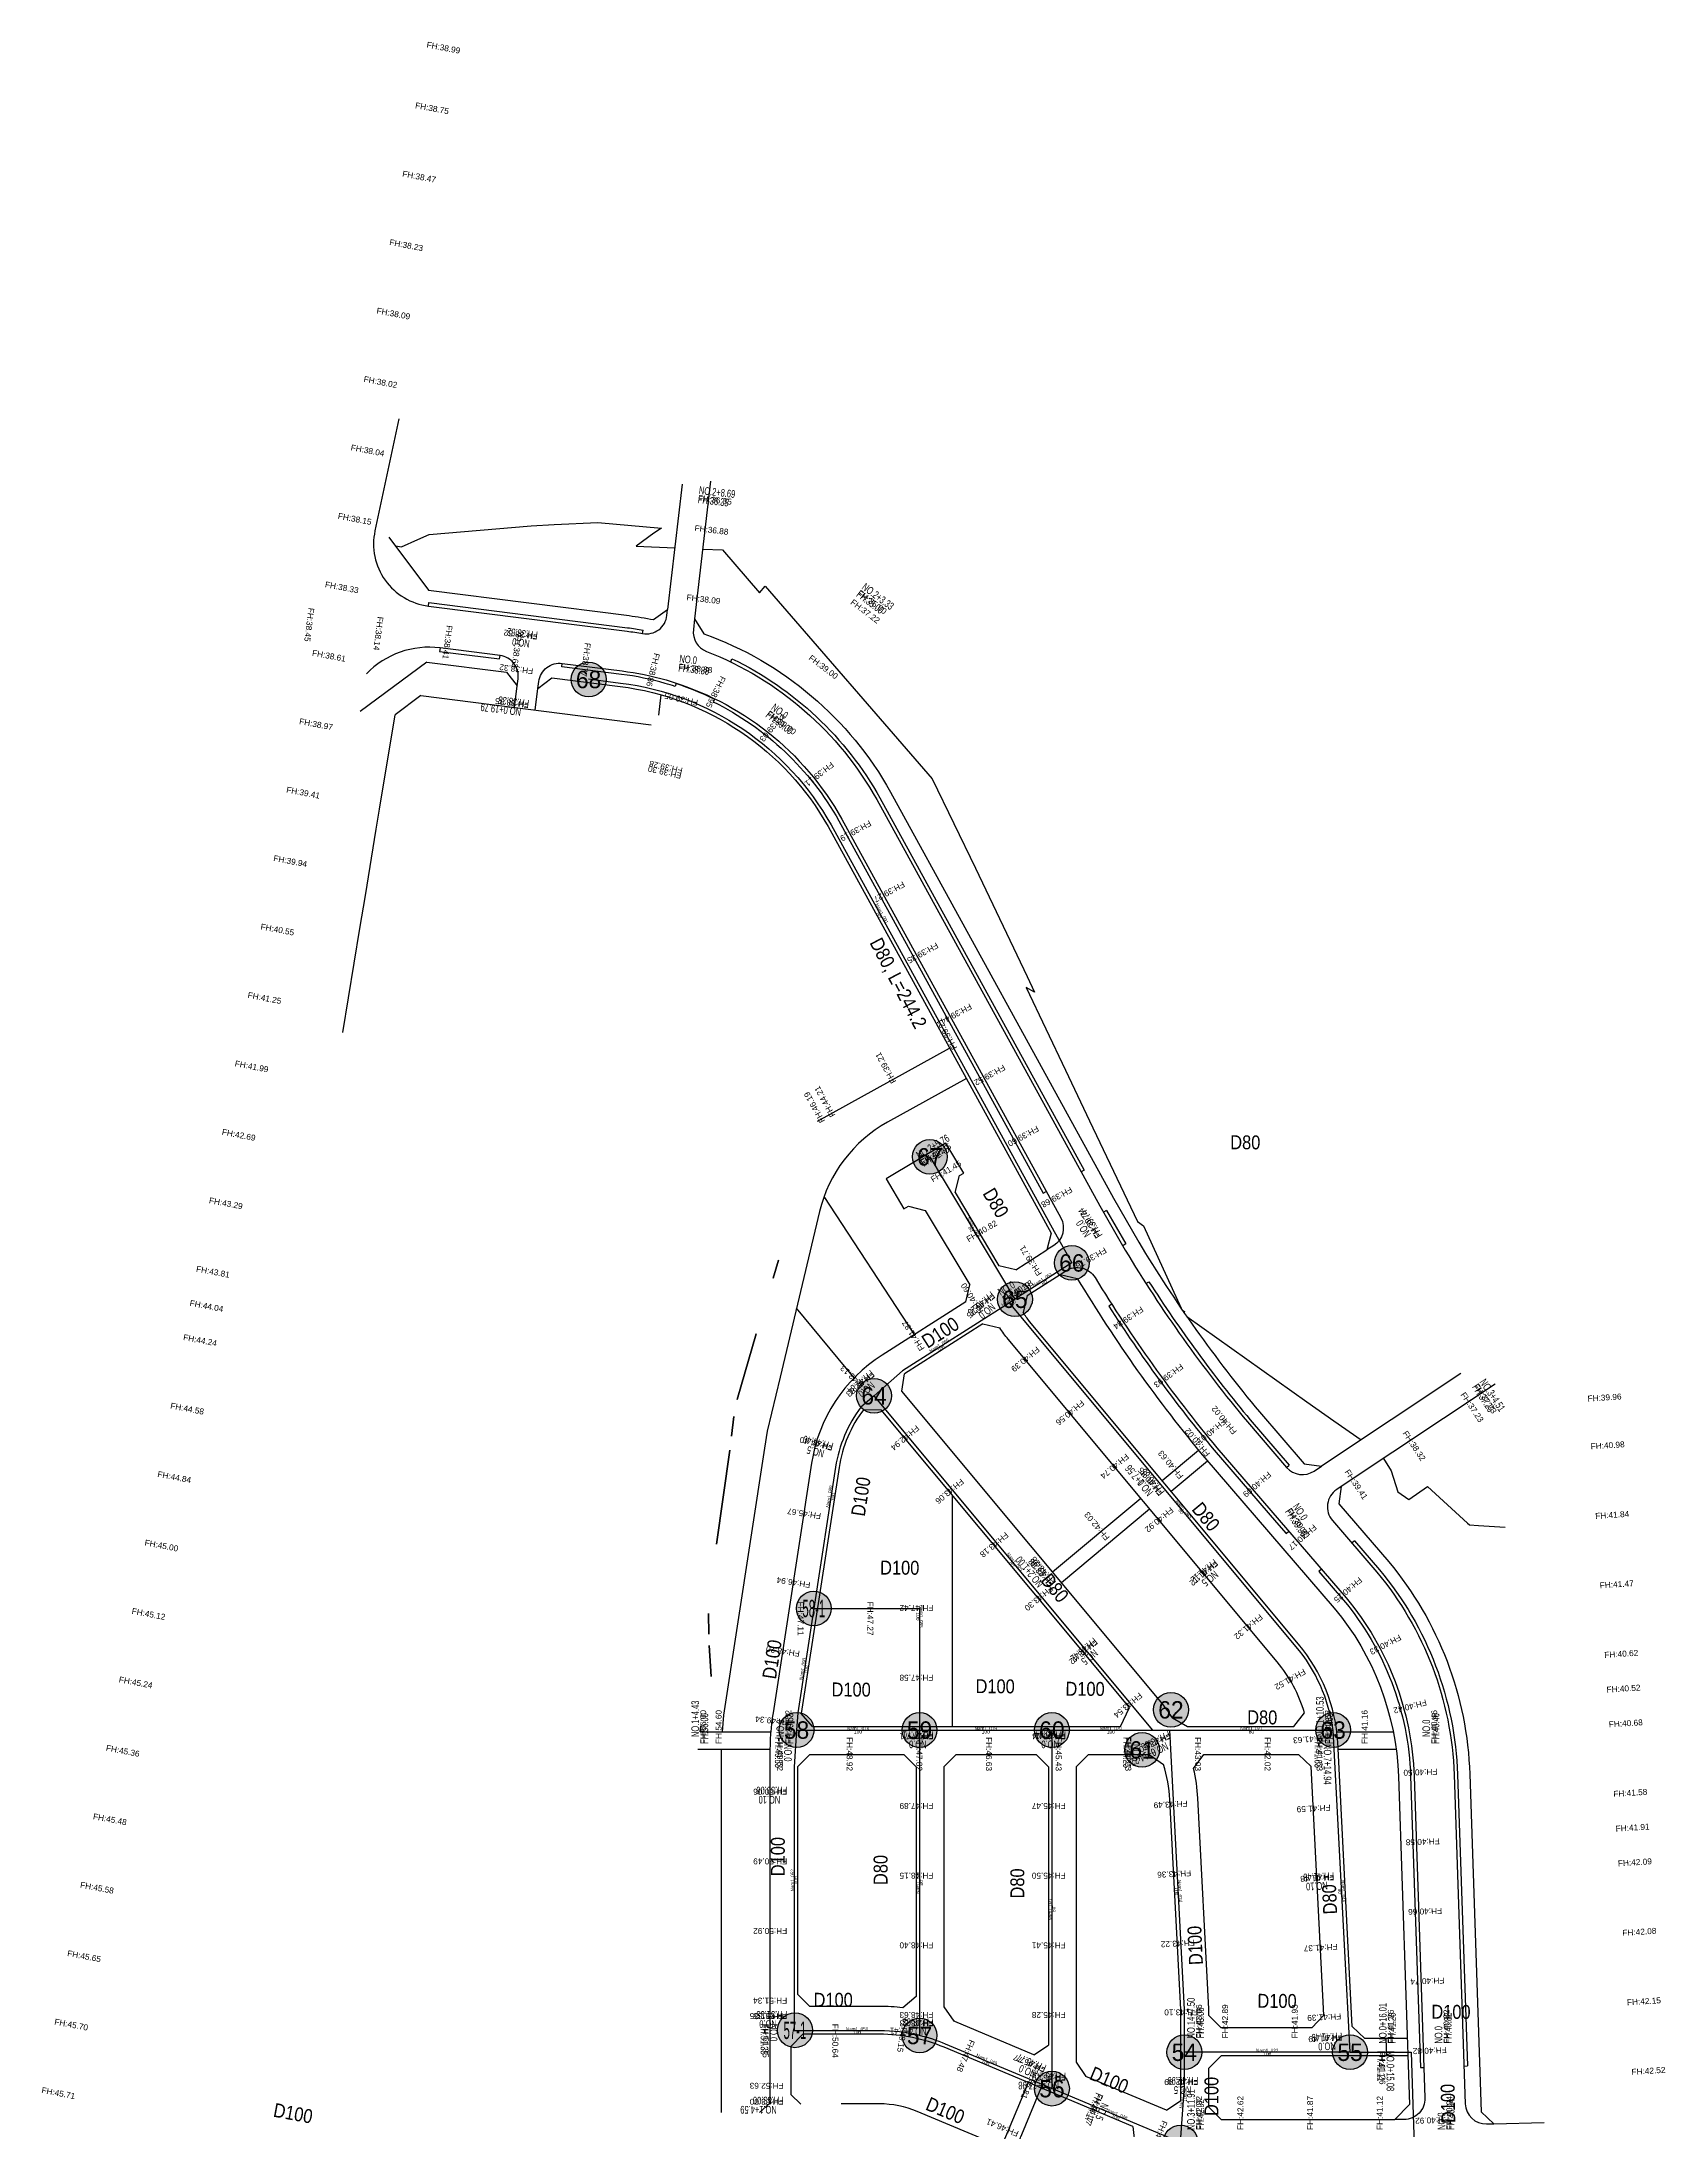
# Model space of a CAD drawing. Header units: millimetres. Extents: x 227572 to 269266, y 328772 to 443556.
# Drawn here: x 238005 to 238471, y 332282 to 332882 of the extents above; entities that cross this region are included whole.
import ezdxf
from ezdxf.enums import TextEntityAlignment as Align

# ---------------------------------------------------------------- set-up
doc = ezdxf.new("R2010")
doc.units = ezdxf.units.MM
for name, color, linetype in [('+++New_지구계(1안)', 1, 'Continuous'), ('0.보차도(중1류이상)', 5, 'Continuous'), ('0.보차도(중2류이하)', 4, 'Continuous'), ('0.식수대', 3, 'Continuous'), ('00_계획line', 7, 'Continuous'), ('L_diameter', 3, 'Continuous'), ('L_pipeline', 4, 'Continuous'), ('L_Pipes', 2, 'Continuous'), ('S-2.생활-1.격점-1.원', 250, 'Continuous'), ('S-2.생활-1.격점-2.번호', 1, 'Continuous'), ('S-2.생활-2.관로-2.제원', 7, 'Continuous'), ('도로체인계획고', 6, 'Continuous'), ('도로체인번호', 6, 'Continuous')]:
    doc.layers.add(name, color=color, linetype=linetype)
doc.layers.get('+++New_지구계(1안)').off()
doc.styles.add('HY울릉도M', font='HYWULM.TTF')
doc.styles.get("Standard").update_dxf_attribs({"font": 'arial.ttf'})

# ---------------------------------------------------------------- blocks, each defined once
blk = doc.blocks.new('남청주현도')
at = {"layer": '0.보차도(중1류이상)', "color": 8}
for points in [[(238107.63, 332773.39), (238100.79, 332741.24, 0.438943), (238116.13, 332719.63), (238173.17, 332712.41, -0.011778), (238177.64, 332711.74, 0.431233), (238184.64, 332716.96), (238184.83, 332718.62)], [(238192.57, 332715.93), (238192.22, 332712.89, 0.340902), (238196, 332706.61, -0.173956), (238244.9, 332664.04), (238308.9, 332547.41), (238316.23, 332534.65, 0.038454), (238351.3, 332485.33), (238362.56, 332472.27, 0.378377), (238370.43, 332471.2), (238372.57, 332472.62)], [(238378.2, 332466.76), (238376.93, 332465.92, 0.450982), (238375.71, 332457.01), (238388.45, 332442.23, -0.166751), (238410.64, 332384.01), (238413.81, 332289.53, 0.412068), (238419.97, 332283.73), (238422.04, 332283.79)]]:
    blk.add_lwpolyline(points, format="xyb", dxfattribs=at)
at = {"layer": '0.보차도(중1류이상)', "color": 8, "ltscale": 0.5}
for points in [[(238141.65, 332696.71), (238141.9, 332698.73, 0.414214), (238136.7, 332705.44), (238119.48, 332707.62, 0.236587), (238098.35, 332700.17)], [(238147.6, 332695.96), (238147.85, 332697.98, -0.414214), (238154.56, 332703.18), (238171.73, 332701, -0.038329), (238184.4, 332698.4, -0.197801), (238234.84, 332658.46), (238297.7, 332543.92, -0.394909), (238295.67, 332535.97), (238293.71, 332534.73)], [(238297.57, 332527.7), (238299.19, 332528.73, -0.420519), (238307.54, 332526.8, 0.03712), (238342.53, 332477.89), (238360.43, 332457.13), (238379.68, 332434.79, -0.166465), (238399.14, 332383.62), (238402.25, 332291.2, -0.42409), (238396.26, 332285), (238393.64, 332285)]]:
    blk.add_lwpolyline(points, format="xyb", dxfattribs=at)
at = {"layer": '0.보차도(중2류이하)', "color": 8, "ltscale": 0.5}
blk.add_lwpolyline([(238198.27, 332692.86, 0.035426), (238187.22, 332697.35)], format="xyb", dxfattribs=at)
for points in [[(238269.28, 332556.46), (238269.28, 332556.46)], [(238252.34, 332547.13), (238252.34, 332547.13)], [(238253.28, 332546.9), (238253.28, 332546.9)]]:
    blk.add_lwpolyline(points, dxfattribs=at)
at = {"layer": '0.식수대', "color": 8, "ltscale": 0.5}
for p, q in [((238116.13, 332719.63), (238116.26, 332720.63)), ((238177.64, 332711.74), (238177.81, 332712.72)), ((238202.94, 332703.58), (238203.29, 332704.52)), ((238322.16, 332525.09), (238323.02, 332525.61)), ((238362.56, 332472.27), (238363.31, 332472.93)), ((238382.05, 332451.19), (238381.29, 332450.53)), ((238413.45, 332300.36), (238414.45, 332300.4))]:
    blk.add_line(p, q, dxfattribs=at)
for points in [[(238116.26, 332720.63), (238173.3, 332713.41, -0.011778), (238177.81, 332712.72)], [(238187.27, 332697.52), (238186.96, 332696.57, 0.008899), (238184.12, 332697.44, 0.038329), (238171.6, 332700.01), (238154.44, 332702.19), (238154.56, 332703.18)], [(238203.29, 332704.52, -0.153963), (238245.77, 332664.52), (238304.42, 332557.65)], [(238198.35, 332693.02), (238197.91, 332692.13, -0.152116), (238233.96, 332657.98), (238292.63, 332551.06), (238293.51, 332551.55)], [(238323.02, 332525.61, 0.031286), (238352.06, 332485.98), (238363.31, 332472.93)], [(238312.32, 332519.14), (238311.48, 332518.6, 0.031557), (238341.76, 332477.25), (238359.67, 332456.47), (238362.38, 332453.33), (238363.14, 332453.99)], [(238382.05, 332451.19), (238389.22, 332442.87, -0.166773), (238411.64, 332384.04), (238414.45, 332300.4)], [(238372.55, 332443.07), (238371.79, 332442.42), (238378.92, 332434.15, -0.166438), (238398.15, 332383.59), (238400.96, 332299.94), (238401.96, 332299.98)]]:
    blk.add_lwpolyline(points, format="xyb", dxfattribs=at)
for points in [[(238119.48, 332707.62), (238119.36, 332706.63), (238136.58, 332704.45), (238136.7, 332705.44)], [(238304.42, 332557.65), (238303.54, 332557.17)], [(238310.82, 332546.07), (238309.94, 332545.59)], [(238310.82, 332546.07), (238316.36, 332536.44)], [(238316.36, 332536.44), (238315.5, 332535.93)]]:
    blk.add_lwpolyline(points, dxfattribs=at)
at = {"layer": '00_계획line', "color": 7}
for p, q in [((238197.15, 332755.52), (238192.57, 332715.93)), ((238189, 332754.61), (238184.83, 332718.62)), ((238140.86, 332690.51), (238141.65, 332696.71)), ((238146.81, 332689.76), (238147.6, 332695.96)), ((238270.6, 332583.94), (238247.99, 332571.43)), ((238269.86, 332556.81), (238264.73, 332565.39)), ((238247.56, 332555.13), (238252.69, 332546.55)), ((238267.38, 332551.21), (238268.6, 332556.06)), ((238267.38, 332551.21), (238279.94, 332530.19)), ((238268.6, 332556.06), (238269.86, 332556.81)), ((238228.45, 332545.73), (238217.09, 332498.17)), ((238252.69, 332546.55), (238253.95, 332547.3)), ((238253.95, 332547.3), (238258.8, 332546.08)), ((238258.8, 332546.08), (238271.56, 332524.72)), ((238284.81, 332529.04), (238293.71, 332534.73)), ((238284.81, 332529.04), (238279.94, 332530.19)), ((238288.02, 332521.6), (238297.57, 332527.7)), ((238270.41, 332519.85), (238271.56, 332524.72)), ((238288.02, 332521.6), (238286.86, 332516.74)), ((238238.43, 332498.04), (238221.82, 332517.97)), ((238270.41, 332519.85), (238246.39, 332504.51)), ((238275.31, 332513.49), (238252.81, 332499.12)), ((238275.31, 332513.49), (238280.18, 332512.34)), ((238412.59, 332499.28), (238372.57, 332472.62)), ((238325.98, 332405.51), (238252.07, 332494.18)), ((238422.42, 332496.21), (238378.2, 332466.76)), ((238317.42, 332403.28), (238246.13, 332488.81)), ((238226.14, 332473.45), (238215.09, 332401.83)), ((238234.04, 332472.23), (238223.16, 332401.64)), ((238266.54, 332464.32), (238266.5, 332397.84)), ((238226.41, 332397.84), (238223.16, 332401.64)), ((238314.88, 332397.84), (238317.42, 332403.28)), ((238314.88, 332397.84), (238317.42, 332403.28)), ((238364.59, 332397.84), (238367.68, 332401.77)), ((238194.15, 332396.34), (238214.44, 332396.34)), ((238226.41, 332397.84), (238314.88, 332397.84)), ((238334.08, 332397.84), (238364.59, 332397.84)), ((238376.97, 332396.34), (238393.16, 332396.34)), ((238193.54, 332391.34), (238214.17, 332391.34)), ((238214.16, 332389.64), (238214.16, 332289.71)), ((238225.69, 332389.84), (238222.16, 332386.31)), ((238225.69, 332389.84), (238252.62, 332389.84)), ((238252.62, 332389.84), (238256.16, 332386.31)), ((238267.69, 332389.84), (238264.16, 332386.31)), ((238267.69, 332389.84), (238290.62, 332389.84)), ((238290.62, 332389.84), (238294.16, 332386.31)), ((238302.16, 332386.31), (238305.69, 332389.84)), ((238305.69, 332389.84), (238323.1, 332389.84)), ((238338.77, 332389.84), (238365.98, 332389.84)), ((238365.98, 332389.84), (238369.6, 332386.4)), ((238381.38, 332311.76), (238377.26, 332393.36)), ((238377.35, 332391.34), (238393.99, 332391.34)), ((238222.16, 332386.31), (238222.16, 332321.03)), ((238256.16, 332386.31), (238256.16, 332320.35)), ((238264.16, 332386.31), (238264.16, 332317.38)), ((238294.16, 332386.31), (238294.16, 332306.39)), ((238302.16, 332386.31), (238302.16, 332301.52)), ((238373.21, 332314.94), (238369.6, 332386.4)), ((238340.19, 332316.8), (238337.04, 332377.27)), ((238332.19, 332316.59), (238329.05, 332376.85)), ((238225.69, 332317.5), (238222.16, 332321.03)), ((238256.16, 332320.35), (238252.36, 332317.09)), ((238340.19, 332314.85), (238340.19, 332316.8)), ((238340.19, 332314.85), (238343.72, 332311.31)), ((238369.77, 332311.31), (238343.72, 332311.31)), ((238369.77, 332311.31), (238373.21, 332314.94)), ((238385.01, 332308.31), (238381.38, 332311.76)), ((238220.16, 332305.96), (238220.16, 332292.15)), ((238397.17, 332308.31), (238385.01, 332308.31)), ((238340.19, 332299.78), (238343.72, 332303.31)), ((238340.19, 332288.53), (238340.19, 332299.78)), ((238397.34, 332303.31), (238343.72, 332303.31)), ((238343.72, 332285), (238340.19, 332288.53)), ((238393.64, 332285), (238397.81, 332289.31)), ((238318.43, 332283.02), (238319.02, 332277.05)), ((238343.72, 332285), (238393.64, 332285))]:
    blk.add_line(p, q, dxfattribs=at)
for points in [[(238106.66, 332736.96), (238108.46, 332736.66), (238113.08, 332738.76), (238116.33, 332740.23), (238145.68, 332742.68), (238152.27, 332743.02), (238152.27, 332743.02), (238164.74, 332743.67), (238183.06, 332742.03), (238180.82, 332740.57), (238175.83, 332736.84), (238186.88, 332736.35)], [(238194.89, 332736), (238200.58, 332735.75), (238211.22, 332723.42), (238212.79, 332725.34), (238260.74, 332669.99), (238273.21, 332644.35), (238288.02, 332613.24), (238290.2, 332608.77), (238287.73, 332610.07), (238299.02, 332586.32), (238305.95, 332571.77), (238319.75, 332542.94), (238321.44, 332541.67), (238332.27, 332517.97)], [(238115.71, 332703.56), (238096.57, 332689.34)], [(238115.71, 332703.56), (238138.58, 332700.66)], [(238138.58, 332700.66), (238141.65, 332696.71)], [(238147.6, 332695.96), (238151.55, 332699.02)], [(238113.93, 332693.92), (238106.56, 332688.44)], [(238113.93, 332693.92), (238180.13, 332685.54)], [(238182.26, 332688.28), (238182.99, 332694.12)], [(238091.58, 332597.19), (238096.47, 332626.99), (238098.04, 332636.54), (238101.16, 332655.54), (238102.11, 332661.34), (238102.11, 332661.34), (238106.56, 332688.44)], [(238227.81, 332571.69), (238265.79, 332592.71)], [(238264.73, 332565.39), (238247.56, 332555.13)], [(238255.72, 332510.47), (238229.75, 332550.04)], [(238294.95, 332539.57), (238293.71, 332534.73)], [(238297.57, 332527.7), (238302.44, 332526.54)], [(238332.66, 332517.41), (238333.26, 332517.05), (238333.18, 332516.64)], [(238333.87, 332515.65), (238368.4, 332491.11), (238376.13, 332485.67), (238383.91, 332480.18)], [(238217.09, 332498.17), (238213.4, 332482.72), (238212.64, 332477.78), (238200.82, 332401.14)], [(238252.07, 332494.18), (238252.81, 332499.12)], [(238241.13, 332488.94), (238246.13, 332488.81)], [(238390.33, 332474.84), (238392.59, 332471.32), (238394.5, 332465.25), (238397.6, 332463.07), (238402.97, 332466.83), (238414.49, 332456.28), (238415.06, 332455.75), (238417.67, 332455.58), (238425.34, 332455.08)], [(238200.82, 332401.14), (238200.49, 332396.34)], [(238329.74, 332400.33), (238334.08, 332397.84)], [(238200.16, 332391.34), (238200.16, 332287.02)], [(238323.1, 332389.84), (238327.2, 332386.98)], [(238335.83, 332385.8), (238338.77, 332389.84)], [(238264.16, 332317.38), (238267, 332313.27)], [(238332.19, 332290.44), (238332.19, 332316.59)], [(238220.16, 332305.96), (238223.69, 332309.5)], [(238289.99, 332303.62), (238294.16, 332306.39)], [(238391.34, 332303.31), (238391.17, 332308.31)], [(238302.16, 332301.52), (238304.92, 332297.36)], [(238280.69, 332277.16), (238288.43, 332295.6)], [(238284.38, 332275.61), (238292.11, 332294.06)], [(238328.02, 332287.67), (238304.92, 332297.36)], [(238214.16, 332289.71), (238211.24, 332286.98)], [(238223.07, 332289.41), (238220.16, 332292.15)], [(238328.02, 332287.67), (238332.19, 332290.44)], [(238422.03, 332283.79), (238436.5, 332284.17)]]:
    blk.add_lwpolyline(points, dxfattribs=at)
for points in [[(238104.8, 332739.45), (238116.21, 332724.16), (238173.74, 332716.88, -0.017669), (238180.74, 332715.74), (238184.83, 332718.62)], [(238192.57, 332715.93), (238195.24, 332711.7, -0.180558), (238248.83, 332666.22), (238312.82, 332549.61), (238320.11, 332536.93, 0.038402), (238354.73, 332488.24), (238367.61, 332473.3), (238372.57, 332472.62)], [(238151.55, 332699.02), (238171.16, 332696.54, -0.237871), (238230.9, 332656.28), (238294.95, 332539.57)], [(238302.44, 332526.54, 0.038631), (238339.09, 332474.98), (238376.24, 332431.89, -0.166337), (238394.65, 332383.47), (238397.81, 332289.31)], [(238377.26, 332393.34, 0.158735), (238366, 332421.53), (238288.76, 332514.19, -0.02656), (238286.86, 332516.74, -0.02656)], [(238367.68, 332401.77, 0.102226), (238359.86, 332416.4), (238282.62, 332509.07, -0.02687), (238280.18, 332512.34)], [(238378.2, 332466.76), (238377.52, 332461.81), (238391.89, 332445.14, -0.166849), (238415.14, 332384.16), (238418.39, 332287.21), (238422.03, 332283.79)], [(238252.36, 332317.09, 0.030035), (238245.65, 332317.5), (238225.69, 332317.5)], [(238289.99, 332303.62), (238267.31, 332313.14, 0.001532), (238267, 332313.27, 0.001532)], [(238318.43, 332283.02), (238264.22, 332305.76, 0.099635), (238245.65, 332309.5), (238223.69, 332309.5)], [(238304.47, 332267.18), (238256.48, 332287.32, 0.099635), (238245.65, 332289.5), (238234.61, 332289.5)]]:
    blk.add_lwpolyline(points, format="xyb", dxfattribs=at)
for points in [[(238216.64, 332531.83), (238215.17, 332526.59)], [(238210.26, 332510.66), (238204.77, 332491.74)], [(238210.26, 332510.66), (238210.26, 332510.67)], [(238203.8, 332486.91), (238203.14, 332481.26)], [(238198.86, 332450.28), (238202.66, 332477.19)], [(238196.67, 332424.42), (238196.58, 332430.36)], [(238196.72, 332421.09), (238197.36, 332412.21)], [(238194.15, 332396.34), (238194.35, 332397.94)]]:
    blk.add_lwpolyline(points, close=True, dxfattribs=at)
at = {"layer": '00_계획line', "color": 7, "flags": 128}
for points in [[(238326.8, 332468.55), (238337.23, 332477.24)], [(238329.37, 332465.48), (238339.79, 332474.17)], [(238295.31, 332442.3), (238320.66, 332463.43)], [(238297.87, 332439.23), (238323.22, 332460.36)]]:
    blk.add_lwpolyline(points, dxfattribs=at)
at = {"layer": '00_계획line', "color": 7}
for centre, radius, start, end in [((238267.36, 332536.43), 40, 118.96166, 166.56245), ((238270.61, 332466.59), 45, 122.55857, 171.23154), ((238270.61, 332466.59), 37, 142.82215, 171.23154), ((238294.16, 332389.64), 80, 171.23154, 180), ((238289.11, 332374.77), 48, 32.16258, 39.81295), ((238289.11, 332374.77), 40, 2.97657, 17.76847), ((238289.11, 332374.77), 48, 2.97657, 13.27581)]:
    blk.add_arc(centre, radius, start, end, dxfattribs=at)
blk = doc.blocks.new('격점-생활')
at = {"layer": 'S-2.생활-1.격점-1.원'}
h = blk.add_hatch(color=250, dxfattribs=at)
h.dxf.hatch_style = 1
edge = h.paths.add_edge_path()
edge.add_arc((237637.7, 330904.9), 9, 0, 360)
blk.add_circle((237637.7, 330904.9), 9, dxfattribs=at)

msp = doc.modelspace()

# ---------------------------------------------------------------- linework, layer by layer
at = {"layer": 'L_pipeline'}
for points in [[(238162.08, 332698.7), (238171.29, 332697.53, -0.237885), (238231.78, 332656.76), (238295.82, 332540.06), (238300.88, 332531)], [(238375.9, 332396.85, 0.139653), (238365.24, 332420.89), (238282.98, 332519.57)], [(238244.09, 332492.83), (238240.33, 332489.55, 0.124598), (238233.06, 332472.38), (238226.79, 332431.75)], [(238257.16, 332309.13, 0.059334), (238245.65, 332310.5), (238221.16, 332310.5)], [(238295.16, 332293.87), (238264.61, 332306.69, 0.040064), (238257.16, 332309.13, 0.040064)]]:
    msp.add_lwpolyline(points, format="xyb", dxfattribs=at)
for points in [[(238260.1, 332561.46), (238284.53, 332520.56)], [(238300.88, 332531), (238284.53, 332520.56)], [(238282.98, 332519.57), (238252.28, 332499.97), (238244.09, 332492.83)], [(238284.53, 332520.56), (238282.98, 332519.57)], [(238324.09, 332396.85), (238244.09, 332492.83)], [(238226.79, 332431.75), (238222.17, 332401.8), (238221.84, 332396.85)], [(238226.79, 332431.75), (238257.16, 332431.75), (238257.16, 332396.85)], [(238221.84, 332396.85), (238221.16, 332386.31), (238221.16, 332310.5)], [(238221.84, 332396.85), (238257.16, 332396.85)], [(238257.16, 332396.85), (238295.16, 332396.85)], [(238257.16, 332396.85), (238257.16, 332309.13)], [(238295.16, 332396.85), (238329.02, 332396.85)], [(238295.16, 332396.85), (238295.16, 332293.87)], [(238329.02, 332396.85), (238375.9, 332396.85)], [(238333.19, 332304.32), (238333.19, 332316.62), (238329.02, 332396.85)], [(238380.76, 332304.32), (238375.9, 332396.85)], [(238332.1, 332278.37), (238333.19, 332294.6), (238333.19, 332304.32)], [(238380.76, 332304.32), (238333.19, 332304.32)], [(238380.76, 332304.32), (238398.31, 332304.32), (238398.81, 332289.35), (238399.85, 332257.64), (238375.32, 332257.7)], [(238332.1, 332278.37), (238295.16, 332293.87)]]:
    msp.add_lwpolyline(points, dxfattribs=at)

# ---------------------------------------------------------------- block references
at = {"layer": '+++New_지구계(1안)'}
msp.add_blockref('남청주현도', (0, 0), dxfattribs=at)
at = {"layer": 'S-2.생활-1.격점-1.원', "xscale": 0.5555555555620231, "yscale": 0.5555555555620231, "zscale": 0.5555555555620231}
for p in [(106141.2, 148862.5), (106239.16, 148725.42), (106279.95, 148694.96), (106263.6, 148684.52), (106223.15, 148656.79), (106205.85, 148595.71), (106308.4, 148566.61), (106200.91, 148560.81), (106236.22, 148560.81), (106274.22, 148560.81), (106354.96, 148560.81), (106300.11, 148555.1), (106200.44, 148474.58), (106236.22, 148473.09), (106312.25, 148468.28), (106359.82, 148468.28), (106274.22, 148457.83), (106311.16, 148442.33)]:
    msp.add_blockref('격점-생활', p, dxfattribs=at)

# ---------------------------------------------------------------- texts
at = {"layer": 'L_diameter', "width": 0.8}
for s, rotation, p in [('80', 298.75656, (238245.86, 332631.1)), ('80', 300.85866, (238272.31, 332541.01)), ('80', 32.55857, (238292.71, 332525.78)), ('80', 32.55857, (238283.76, 332520.07)), ('100', 32.55857, (238263.05, 332506.85)), ('100', 81.23154, (238231.74, 332463.84)), ('80', 309.81295, (238332.64, 332460)), ('80', 309.81295, (238284.09, 332444.84)), ('100', 270.00249, (238257.16, 332429.48)), ('100', 81.23154, (238224.1, 332414.32)), ('100', 360, (238239.5, 332396.85)), ('100', 360, (238276.16, 332396.85)), ('100', 360, (238312.09, 332396.85)), ('80', 360, (238352.46, 332396.85)), ('100', 90, (238221.16, 332353.69)), ('80', 90, (238257.16, 332352.99)), ('100', 272.97657, (238331.42, 332350.59)), ('80', 273.00789, (238378.33, 332350.58)), ('80', 90, (238295.16, 332345.36)), ('100', 360, (238239.21, 332310.5)), ('100', 337.24052, (238276.26, 332301.8)), ('100', 360, (238356.97, 332304.32)), ('100', 86.14758, (238332.97, 332291.33)), ('100', 337.24052, (238313.63, 332286.12))]:
    msp.add_text(s, height=1, rotation=rotation, dxfattribs=at).set_placement(p, align=Align.TOP_CENTER)
at = {"layer": 'L_Pipes', "width": 0.75}
for s, rotation, p in [('Nam1_091', 298.75656, (238245.86, 332631.1)), ('Nam1_028', 300.85866, (238272.31, 332541.01)), ('Nam1_051', 32.55857, (238292.71, 332525.78)), ('Nam1_095', 32.55857, (238283.76, 332520.07)), ('Nam1_096', 32.55857, (238263.05, 332506.85)), ('Nam1_089', 81.23154, (238231.74, 332463.84)), ('Nam1_045', 309.81295, (238332.64, 332460)), ('Nam1_025', 309.81295, (238284.09, 332444.84)), ('Nam1_085', 270.00249, (238257.16, 332429.48)), ('Nam1_090', 81.23154, (238224.1, 332414.32)), ('Nam1_018', 360, (238239.5, 332396.85)), ('Nam1_019', 360, (238276.16, 332396.85)), ('Nam1_020', 360, (238312.09, 332396.85)), ('Nam1_021', 360, (238352.46, 332396.85)), ('Nam1_052', 90, (238221.16, 332353.69)), ('Nam1_026', 90, (238257.16, 332352.99)), ('Nam1_024', 272.97657, (238331.42, 332350.59)), ('Nam1_046', 273.00789, (238378.33, 332350.58)), ('Nam1_027', 90, (238295.16, 332345.36)), ('Nam1_050', 360, (238239.21, 332310.5)), ('Nam1_022', 360, (238356.97, 332304.32)), ('Nam1_049', 337.24052, (238276.26, 332301.8)), ('Nam1_023', 86.14758, (238332.97, 332291.33)), ('Nam1_048', 337.24052, (238313.63, 332286.12))]:
    msp.add_text(s, height=1, rotation=rotation, dxfattribs=at).set_placement(p, align=Align.CENTER)
at = {"layer": 'S-2.생활-1.격점-2.번호', "color": 7, "true_color": 0xffffff, "style": 'HY울릉도M'}
for s, p in [('68', (238162.13, 332698.54)), ('67', (238260.1, 332561.46)), ('66', (238300.88, 332531)), ('65', (238284.53, 332520.56)), ('64', (238244.09, 332492.83)), ('62', (238329.34, 332402.65)), ('58', (238221.84, 332396.85)), ('59', (238257.16, 332396.85)), ('60', (238295.16, 332396.85)), ('63', (238375.9, 332396.85)), ('61', (238321.04, 332391.14)), ('57', (238257.16, 332309.13)), ('54', (238333.19, 332304.32)), ('55', (238380.76, 332304.32)), ('56', (238295.16, 332293.87))]:
    msp.add_text(s, height=5, dxfattribs=at).set_placement(p, align=Align.MIDDLE_CENTER)
at = {"layer": 'S-2.생활-1.격점-2.번호', "color": 7, "true_color": 0xffffff, "style": 'HY울릉도M', "width": 0.5}
for s, p in [('58-1', (238226.79, 332431.75)), ('57-1', (238221.37, 332310.62))]:
    msp.add_text(s, height=5, dxfattribs=at).set_placement(p, align=Align.MIDDLE_CENTER)
at = {"layer": 'S-2.생활-2.관로-2.제원', "color": 7, "style": 'HY울릉도M', "width": 0.9}
for s, rotation, p in [('D80, L=244.2', 297.73365, (238249.31, 332610.41, 69)), ('D80', 300.85866, (238277.35, 332547.24, 69)), ('D100', 32.55857, (238264.2, 332509.34, 69)), ('D100', 81.23154, (238242.27, 332463.6, 69)), ('D80', 309.81295, (238337.86, 332456.83, 69)), ('D100', 359.61697, (238251.45, 332441.48, 69)), ('D80', 309.81295, (238294.47, 332436.38, 69)), ('D100', 81.23154, (238216.77, 332416.86, 69)), ('D100', 359.61697, (238237.51, 332406.48, 69)), ('D100', 359.61697, (238278.85, 332407.42, 69)), ('D100', 359.61697, (238304.67, 332406.68, 69)), ('D80', 359.61697, (238355.54, 332398.5, 69)), ('D100', 90, (238218.46, 332360.51, 69)), ('D80', 90, (238247.97, 332356.66, 69)), ('D80', 90, (238287.23, 332352.8, 69)), ('D80', 92.58142, (238376.88, 332348.32, 69)), ('D100', 92.58142, (238338.28, 332335.09, 69)), ('D100', 359.61697, (238359.79, 332317.07, 69)), ('D100', 359.61697, (238409.73, 332313.93, 69)), ('D100', 337.24052, (238310.85, 332294.52, 69)), ('D100', 90, (238342.96, 332291.64, 69)), ('D100', 91.23971, (238410.87, 332289.66, 69)), ('D100', 349.47078, (238076.93, 332284.83, 69)), ('D100', 337.24052, (238263.79, 332285.75, 69))]:
    msp.add_text(s, height=4, rotation=rotation, dxfattribs=at).set_placement(p, align=Align.CENTER)
msp.add_text('D80', height=4, rotation=359.61697, dxfattribs=at).set_placement((238346.35, 332563.66))
msp.add_text('D100', height=4, dxfattribs=at).set_placement((238232.36, 332317.39, 69), align=Align.CENTER)
at = {"layer": '도로체인계획고'}
for s, rotation, p in [('FH:38.99', 349.33947, (238115.5, 332880.05)), ('FH:38.75', 349.33947, (238112.23, 332862.65)), ('FH:38.47', 349.33947, (238108.53, 332843)), ('FH:38.23', 349.33947, (238104.83, 332823.34)), ('FH:38.09', 349.33947, (238101.13, 332803.69)), ('FH:38.02', 349.33947, (238097.43, 332784.03)), ('FH:38.04', 349.33947, (238093.73, 332764.38)), ('FH:36.35', 353.39412, (238193.47, 332749.82)), ('FH:38.15', 349.33947, (238090.03, 332744.72)), ('FH:36.88', 353.39412, (238192.47, 332741.19)), ('FH:38.33', 349.33947, (238086.33, 332725.07)), ('FH:38.45', 262.78411, (238081.71, 332719.21)), ('FH:38.09', 353.39412, (238190.17, 332721.32)), ('FH:37.22', 323.05172, (238237.15, 332720.37)), ('FH:35.00', 323.05172, (238239.15, 332723.03)), ('FH:38.14', 262.78411, (238101.55, 332716.69)), ('FH:38.41', 262.78411, (238121.39, 332714.18)), ('FH:38.52', 172.78411, (238147.57, 332711.66)), ('FH:38.61', 349.33947, (238082.63, 332705.42)), ('FH:38.63', 262.78411, (238141.23, 332711.67)), ('FH:38.77', 262.78411, (238161.08, 332709.16)), ('FH:38.32', 172.78411, (238146.32, 332701.74)), ('FH:38.86', 256.14942, (238180.98, 332706.26)), ('FH:38.88', 353.39412, (238187.87, 332701.46)), ('FH:39.00', 323.05172, (238225.13, 332704.39)), ('FH:38.95', 243.4523, (238200.07, 332699.71)), ('FH:38.35', 172.78411, (238145.09, 332692.03)), ('FH:39.05', 167.28267, (238193.68, 332692.63)), ('FH:39.03', 230.75517, (238217.26, 332689.13)), ('FH:39.00', 323.05172, (238213.11, 332688.4)), ('FH:38.97', 349.33947, (238078.93, 332685.76)), ('FH:39.30', 167.28267, (238188.94, 332671.66)), ('FH:39.28', 167.28267, (238189.27, 332673.12)), ('FH:39.11', 218.05805, (238231.7, 332675.03)), ('FH:39.41', 349.33947, (238075.23, 332666.11)), ('FH:39.19', 208.75656, (238242.7, 332658.17)), ('FH:39.94', 349.33947, (238071.53, 332646.45)), ('FH:39.27', 208.75656, (238252.32, 332640.64)), ('FH:40.55', 349.33947, (238067.83, 332626.8)), ('FH:39.35', 208.75656, (238261.94, 332623.1)), ('FH:41.25', 349.33947, (238064.13, 332607.14)), ('FH:39.44', 208.75656, (238271.56, 332605.57)), ('FH:39.21', 118.96166, (238268.06, 332592.82)), ('FH:41.99', 349.33947, (238060.43, 332587.49)), ('FH:39.21', 118.96166, (238250.56, 332583.14)), ('FH:39.52', 208.75656, (238281.18, 332588.04)), ('FH:44.21', 118.96166, (238233.06, 332573.45)), ('FH:46.19', 118.96166, (238230.07, 332571.8)), ('FH:42.69', 349.33947, (238056.73, 332567.83)), ('FH:39.60', 208.75656, (238290.81, 332570.5)), ('FH:41.45', 30.86244, (238258.05, 332559.02)), ('FH:41.45', 30.86244, (238261, 332554.08)), ('FH:39.68', 208.75656, (238300.43, 332552.97)), ('FH:43.29', 349.33947, (238053.03, 332548.18)), ('FH:39.74', 122.55857, (238309.28, 332538.74)), ('FH:40.82', 30.86244, (238271.26, 332536.91)), ('FH:39.71', 122.55857, (238292.42, 332527.97)), ('FH:39.76', 209.89471, (238310.23, 332535.56)), ('FH:43.81', 349.33947, (238049.33, 332528.52)), ('FH:40.60', 122.55857, (238275.57, 332517.21)), ('FH:40.25', 219.81295, (238277.96, 332522.47)), ('FH:40.18', 30.86244, (238281.52, 332519.74)), ('FH:44.04', 349.33947, (238047.48, 332518.69)), ('FH:39.84', 213.61008, (238320.71, 332518.6)), ('FH:44.24', 349.33947, (238045.63, 332508.87)), ('FH:41.87', 122.55857, (238258.71, 332506.45)), ('FH:40.39', 219.81295, (238290.76, 332507.11)), ('FH:43.13', 137.39609, (238242.55, 332495.16)), ('FH:42.83', 219.81295, (238243.38, 332499.91)), ('FH:39.93', 216.47666, (238332.08, 332502.21)), ('FH:40.56', 219.81295, (238303.57, 332491.75)), ('FH:37.23', 303.66264, (238412.41, 332493.15)), ('FH:37.23', 303.66264, (238416.17, 332495.65)), ('FH:39.96', 3.7347, (238449.01, 332491.18)), ('FH:44.58', 349.33947, (238041.93, 332489.21)), ('FH:40.01', 219.34324, (238344.25, 332486.41)), ('FH:40.02', 129.81295, (238348.39, 332482.64)), ('FH:44.40', 165.34526, (238232.43, 332478.68)), ('FH:42.94', 219.81295, (238256.19, 332484.55)), ('FH:40.02', 129.81295, (238340.71, 332476.24)), ('FH:38.32', 303.66264, (238395.76, 332482.06)), ('FH:40.98', 3.7347, (238449.9, 332477.44)), ('FH:40.74', 219.81295, (238316.37, 332476.38)), ('FH:40.63', 129.81295, (238333.03, 332469.83)), ('FH:44.84', 349.33947, (238038.23, 332469.56)), ('FH:43.06', 219.81295, (238268.99, 332469.19)), ('FH:40.85', 129.81295, (238327.22, 332464.99)), ('FH:40.85', 129.81295, (238327.22, 332464.99)), ('FH:40.09', 220.7607, (238357.2, 332471.21)), ('FH:39.41', 303.66264, (238379.12, 332470.98)), ('FH:40.92', 219.81295, (238329.18, 332461.02)), ('FH:45.67', 171.23154, (238228.98, 332459.1)), ('FH:42.03', 129.81295, (238311.86, 332452.19)), ('FH:39.90', 303.66264, (238362.47, 332459.89)), ('FH:40.17', 220.7607, (238370.26, 332456.06)), ('FH:41.84', 3.7347, (238451.21, 332457.48)), ('FH:45.00', 349.33947, (238034.54, 332449.9)), ('FH:43.18', 219.81295, (238281.8, 332453.83)), ('FH:43.28', 129.81295, (238295.73, 332438.74)), ('FH:43.28', 129.81295, (238296.49, 332439.38)), ('FH:41.12', 219.81295, (238341.98, 332445.66)), ('FH:46.94', 171.23154, (238225.93, 332439.33)), ('FH:43.30', 219.81295, (238294.6, 332438.46)), ('FH:40.25', 220.7607, (238383.32, 332440.91)), ('FH:41.47', 3.7347, (238452.51, 332437.53)), ('FH:45.12', 349.33947, (238030.84, 332430.25)), ('FH:47.11', 270, (238222.18, 332433.75)), ('FH:47.27', 270, (238242.18, 332433.75)), ('FH:47.42', 180, (238261.16, 332432.73)), ('FH:41.32', 219.81295, (238354.79, 332430.29)), ('FH:48.20', 171.23154, (238222.88, 332419.56)), ('FH:43.42', 219.81295, (238307.41, 332423.1)), ('FH:40.33', 207.23405, (238394.89, 332424.36)), ('FH:40.62', 3.7347, (238453.81, 332417.57)), ('FH:41.52', 209.45564, (238367.41, 332414.56)), ('FH:45.24', 349.33947, (238027.14, 332410.59)), ('FH:47.58', 180, (238261.16, 332412.73)), ('FH:43.54', 219.81295, (238320.22, 332407.74)), ('FH:40.52', 3.7347, (238454.46, 332407.59)), ('FH:56.00', 90.00128, (238195.88, 332392.84)), ('FH:54.60', 90.00128, (238200.31, 332392.84)), ('FH:49.52', 90.00128, (238220.31, 332392.84)), ('FH:41.63', 90.00392, (238375.25, 332392.84)), ('FH:41.16', 90.00392, (238385.78, 332392.84)), ('FH:40.42', 194.53693, (238402.51, 332405.66)), ('FH:40.46', 90.00392, (238405.78, 332392.84)), ('FH:49.34', 173.74048, (238219.82, 332399.84)), ('FH:47.71', 180, (238261.16, 332395.88)), ('FH:47.71', 180, (238261.16, 332395.88)), ('FH:45.44', 180, (238299.16, 332395.88)), ('FH:43.60', 205.68259, (238328.78, 332396.12)), ('FH:43.60', 205.68259, (238328.78, 332396.12)), ('FH:41.63', 183.99085, (238374.1, 332395.4)), ('FH:40.68', 3.7347, (238455.11, 332397.61)), ('FH:45.36', 349.33947, (238023.44, 332390.94)), ('FH:49.52', 269.99883, (238216.23, 332394.84)), ('FH:48.92', 269.99883, (238236.23, 332394.84)), ('FH:47.82', 269.99883, (238256.23, 332394.84)), ('FH:46.63', 269.99883, (238276.23, 332394.84)), ('FH:45.43', 269.99883, (238296.23, 332394.84)), ('FH:44.23', 269.99883, (238316.23, 332394.84)), ('FH:43.03', 269.99883, (238336.23, 332394.84)), ('FH:42.02', 269.99883, (238356.23, 332394.84)), ('FH:41.63', 269.99883, (238371.17, 332394.84)), ('FH:40.50', 181.92533, (238405.83, 332385.75)), ('FH:50.06', 180, (238219.16, 332379.98)), ('FH:41.58', 3.7347, (238456.42, 332377.65)), ('FH:45.48', 349.33947, (238019.74, 332371.28)), ('FH:47.89', 180, (238261.16, 332375.88)), ('FH:45.47', 180, (238299.16, 332375.88)), ('FH:43.49', 182.97657, (238334.08, 332376.59)), ('FH:41.59', 182.89282, (238375.16, 332375.41)), ('FH:40.58', 181.92533, (238406.5, 332365.77)), ('FH:41.91', 3.7347, (238457.07, 332367.67)), ('FH:50.49', 180, (238219.16, 332359.98)), ('FH:42.09', 3.7347, (238457.72, 332357.69)), ('FH:45.58', 349.33947, (238016.04, 332351.63)), ('FH:48.15', 180, (238261.16, 332355.88)), ('FH:45.50', 180, (238299.16, 332355.88)), ('FH:43.36', 182.97657, (238335.11, 332356.62)), ('FH:41.48', 182.89282, (238376.17, 332355.43)), ('FH:40.66', 181.92533, (238407.17, 332345.78)), ('FH:50.92', 180, (238219.16, 332339.98)), ('FH:48.40', 180, (238261.16, 332335.88)), ('FH:45.41', 180, (238299.16, 332335.88)), ('FH:43.22', 182.97657, (238336.15, 332336.64)), ('FH:41.37', 182.89282, (238377.18, 332335.46)), ('FH:42.08', 3.7347, (238459.02, 332337.74)), ('FH:45.65', 349.33947, (238012.34, 332331.97)), ('FH:40.74', 181.92533, (238407.84, 332325.79)), ('FH:51.34', 180, (238219.16, 332319.98)), ('FH:43.06', 89.99797, (238338.23, 332308.31)), ('FH:42.89', 89.99797, (238345.73, 332308.31)), ('FH:41.93', 89.99797, (238365.73, 332308.31)), ('FH:42.15', 3.7347, (238460.32, 332317.78)), ('FH:45.70', 349.33947, (238008.64, 332312.32)), ('FH:51.35', 180, (238218.16, 332315.54)), ('FH:51.35', 180, (238219.16, 332315.54)), ('FH:51.35', 270.00316, (238212.12, 332312.5)), ('FH:50.64', 270.00316, (238232.12, 332312.5)), ('FH:49.15', 260.62628, (238252.27, 332314.12)), ('FH:48.63', 180, (238261.16, 332315.88)), ('FH:48.63', 180, (238261.16, 332313.47)), ('FH:45.28', 180, (238299.16, 332315.88)), ('FH:43.10', 179.99548, (238337.19, 332316.62)), ('FH:41.39', 182.89282, (238378.19, 332315.48)), ('FH:41.26', 90, (238393.29, 332306.81)), ('FH:40.82', 90, (238409.3, 332306.81)), ('FH:47.48', 247.23988, (238271.51, 332308.12)), ('FH:41.49', 182.89282, (238378.5, 332309.4)), ('FH:40.82', 181.92533, (238408.51, 332305.8)), ('FH:45.77', 157.24052, (238293.53, 332300.01)), ('FH:45.81', 247.23988, (238289.95, 332300.39)), ('FH:41.26', 270, (238389.21, 332304.81)), ('FH:42.52', 3.7347, (238461.63, 332297.82)), ('FH:45.71', 349.33947, (238004.94, 332292.66)), ('FH:52.63', 180, (238218.16, 332295.54)), ('FH:45.20', 180, (238299.16, 332297.9)), ('FH:42.99', 179.99548, (238337.19, 332296.62)), ('FH:53.00', 180, (238218.16, 332290.95)), ('FH:44.17', 247.23988, (238308.4, 332292.65)), ('FH:42.92', 89.99783, (238338.23, 332282)), ('FH:42.62', 89.99783, (238350.14, 332282)), ('FH:41.87', 89.99783, (238370.14, 332282)), ('FH:41.12', 89.99783, (238390.14, 332282)), ('FH:40.94', 89.99783, (238410.14, 332282)), ('FH:46.41', 157.24052, (238285.79, 332281.57)), ('FH:43.06', 247.23988, (238326.84, 332284.91)), ('FH:40.92', 182.03656, (238409.19, 332285.81))]:
    msp.add_text(s, height=1.7, rotation=rotation, dxfattribs=at).set_placement(p)
at = {"layer": '도로체인계획고', "color": 250, "width": 0.7}
for s, rotation, p in [('FH:36.35', 353.39412, (238193.41, 332749.22)), ('FH:35.00', 323.05172, (238238.79, 332722.55)), ('FH:38.52', 172.78411, (238147.65, 332712.26)), ('FH:38.88', 353.39412, (238187.8, 332700.86)), ('FH:38.35', 172.78411, (238145.16, 332692.63)), ('FH:39.00', 323.05172, (238212.75, 332687.92)), ('FH:41.45', 30.86244, (238258.36, 332558.51)), ('FH:39.74', 122.55857, (238309.79, 332539.06)), ('FH:40.25', 219.81295, (238277.57, 332522.93)), ('FH:40.18', 30.86244, (238281.83, 332519.23)), ('FH:42.84', 219.81295, (238243, 332500.38)), ('FH:37.23', 303.66264, (238415.67, 332495.32)), ('FH:44.40', 165.34526, (238232.58, 332479.26)), ('FH:40.85', 129.81295, (238327.68, 332465.38)), ('FH:40.85', 129.81295, (238327.68, 332465.38)), ('FH:39.90', 303.66264, (238361.97, 332459.56)), ('FH:43.28', 129.81295, (238296.19, 332439.13)), ('FH:41.12', 219.81295, (238341.6, 332446.12)), ('FH:43.42', 219.81295, (238307.03, 332423.56)), ('FH:56.00', 90.00128, (238196.48, 332392.84)), ('FH:49.53', 90.00128, (238220.91, 332392.84)), ('FH:41.63', 90.00392, (238375.85, 332392.84)), ('FH:40.46', 90.00392, (238406.38, 332392.84)), ('FH:47.71', 180, (238261.16, 332396.48)), ('FH:45.44', 180, (238299.16, 332396.48)), ('FH:43.60', 205.68259, (238328.52, 332396.66)), ('FH:43.60', 205.68259, (238328.52, 332396.66)), ('FH:49.53', 269.99883, (238215.63, 332394.84)), ('FH:44.23', 269.99883, (238315.63, 332394.84)), ('FH:41.63', 269.99883, (238370.57, 332394.84)), ('FH:50.06', 180, (238219.16, 332380.58)), ('FH:41.48', 182.89282, (238376.14, 332356.03)), ('FH:43.06', 89.99797, (238338.83, 332308.31)), ('FH:51.35', 180, (238219.16, 332316.14)), ('FH:51.35', 270.00316, (238211.52, 332312.5)), ('FH:48.63', 180, (238261.16, 332314.07)), ('FH:41.26', 90, (238393.89, 332306.81)), ('FH:40.82', 90, (238409.9, 332306.81)), ('FH:41.49', 182.89282, (238378.47, 332310)), ('FH:45.77', 157.24052, (238293.76, 332300.57)), ('FH:41.11', 270, (238388.61, 332304.81)), ('FH:45.20', 180, (238299.16, 332298.5)), ('FH:42.99', 179.99548, (238337.19, 332297.22)), ('FH:53.00', 180, (238218.16, 332291.55)), ('FH:44.17', 247.23988, (238307.84, 332292.88)), ('FH:42.92', 89.99783, (238338.83, 332282)), ('FH:40.94', 89.99783, (238410.74, 332282))]:
    msp.add_text(s, height=2.2, rotation=rotation, dxfattribs=at).set_placement(p)
at = {"layer": '도로체인번호', "color": 250, "width": 0.7}
for s, rotation, p in [('NO.2+8.69', 353.39412, (238193.71, 332751.85)), ('NO.2+3.33', 323.05172, (238240.38, 332724.66)), ('NO.0', 172.78411, (238145.33, 332709.89)), ('NO.0', 353.39412, (238188.11, 332703.48)), ('NO.0+19.79', 172.78411, (238142.85, 332690.26)), ('NO.0', 323.05172, (238214.34, 332690.03)), ('NO.2+5.76', 30.86244, (238257, 332560.78)), ('NO.0', 122.55857, (238306.49, 332539.32)), ('NO.0', 30.86244, (238280.48, 332521.5)), ('NO.0', 219.81295, (238277.73, 332519.62)), ('NO.0', 219.81295, (238243.15, 332497.07)), ('NO.3+4.51', 303.66264, (238417.86, 332496.78)), ('NO.5', 165.34526, (238229.98, 332477.21)), ('NO.1+7.56', 129.81295, (238324.37, 332465.22)), ('NO.0', 129.81295, (238324.37, 332465.22)), ('NO.0', 303.66264, (238364.17, 332461.02)), ('NO.2+1.00', 129.81295, (238292.88, 332438.97)), ('NO.5', 219.81295, (238341.75, 332442.81)), ('NO.5', 219.81295, (238307.18, 332420.25)), ('NO.1+4.43', 90.00128, (238193.84, 332394.84)), ('NO.1+10.53', 90.00392, (238373.21, 332394.84)), ('NO.0', 90.00128, (238218.27, 332394.84)), ('NO.0', 90.00392, (238403.74, 332394.84)), ('NO.0', 269.99883, (238218.27, 332392.84)), ('NO.0', 180, (238259.16, 332393.84)), ('NO.0', 180, (238297.16, 332393.84)), ('NO.6+14.22', 205.68259, (238327.86, 332393.41)), ('NO.5', 269.99883, (238318.27, 332392.84)), ('NO.0', 205.68259, (238327.86, 332393.41)), ('NO.7+14.94', 269.99883, (238373.21, 332392.84)), ('NO.10', 180, (238217.16, 332377.94)), ('NO.10', 182.89282, (238374.28, 332353.29)), ('NO.14+7.50', 89.99797, (238336.19, 332308.31)), ('NO.0+16.01', 90, (238391.25, 332306.81)), ('NO.0', 180, (238216.16, 332313.5)), ('NO.0', 270.00316, (238214.16, 332312.5)), ('NO.4+2.41', 180, (238259.16, 332311.43)), ('NO.0', 90, (238407.26, 332306.81)), ('NO.0', 182.89282, (238376.6, 332307.26)), ('NO.0', 157.24052, (238290.9, 332298.91)), ('NO.0+15.08', 270, (238391.25, 332304.81)), ('NO.4+17.98', 180, (238297.16, 332295.86)), ('NO.5', 179.99548, (238335.19, 332294.58)), ('NO.3+11.91', 89.99783, (238336.19, 332282)), ('NO.1+4.59', 180, (238216.16, 332288.91)), ('NO.5', 247.23988, (238309.5, 332290.01)), ('NO.0', 89.99783, (238408.1, 332282))]:
    msp.add_text(s, height=2.2, rotation=rotation, dxfattribs=at).set_placement(p)

doc.saveas('drawing.dxf')
